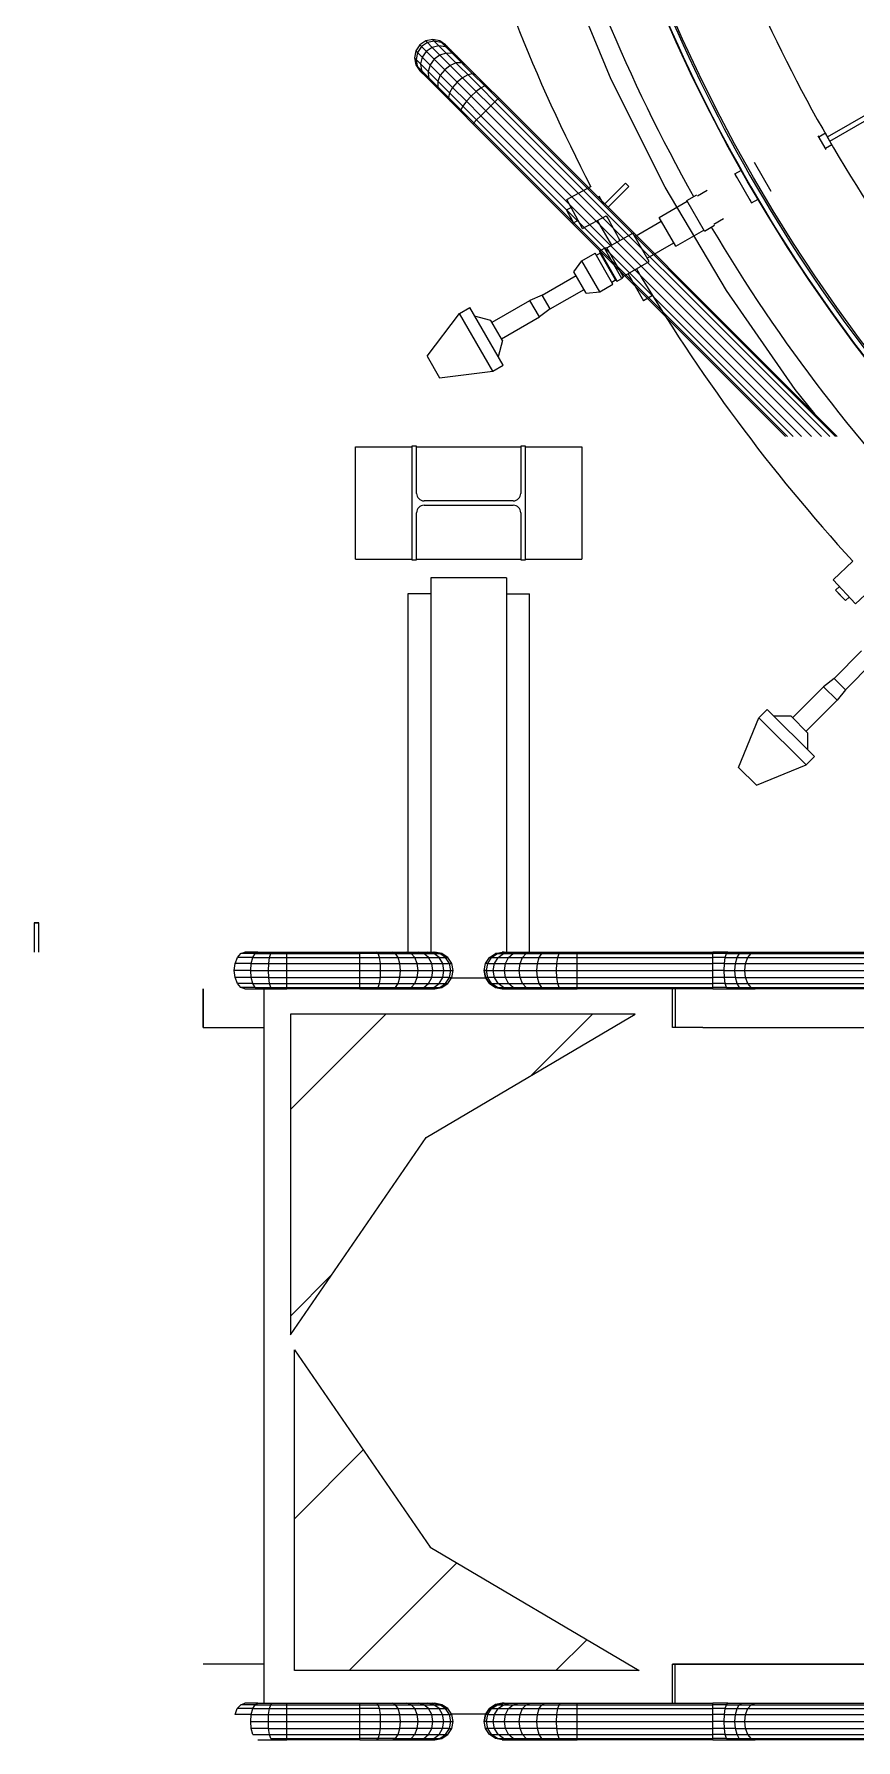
# Model space of a CAD drawing. Header units: metres. Extents: x 0 to 63075, y 0 to 44550.
# Drawn here: x 52317.3 to 52482, y 41173.9 to 41515.8 of the extents above; entities that cross this region are included whole.
import ezdxf

# ---------------------------------------------------------------- set-up
doc = ezdxf.new("R2010")
doc.units = ezdxf.units.M
doc.header["$LTSCALE"] = 75
for name, color, linetype in [('GSB', 7, 'Continuous'), ('ML6', 1, 'Continuous'), ('SL1', 8, 'Continuous')]:
    doc.layers.add(name, color=color, linetype=linetype)
pattern_1 = [(44.99813, (326091.56, -9864.04), (-137.8813, 137.89033), [])]

# ---------------------------------------------------------------- blocks, each defined once
blk = doc.blocks.new('A$C6bae614f')
at = {"layer": 'SL1'}
h = blk.add_hatch(dxfattribs=at)
h.set_pattern_fill('_USER', color=256, scale=195, angle=44.9981, style=0, pattern_type=0)
h.set_pattern_definition(pattern_1)
h.paths.add_polyline_path([(363076.8, 49806.6), (363355.7, 49971.3), (362895.8, 49971.3), (362895.8, 49543.3)])
h = blk.add_hatch(dxfattribs=at)
h.set_pattern_fill('_USER', color=256, scale=195, angle=44.9981, style=0, pattern_type=0)
h.set_pattern_definition(pattern_1)
h.paths.add_polyline_path([(363082.2, 49260), (363361.1, 49095.2), (362901.2, 49095.2), (362901.2, 49523.2)])
for p, q in [((363323.7, 51218.9), (363262.2, 51367.3)), ((363063.1, 51257.2), (363061.3, 51247.9)), ((363068.4, 51265.1), (363063.1, 51257.2)), ((363065.3, 51255), (363063.1, 51257.2)), ((363065.3, 51255), (363063.4, 51245.8)), ((363070.6, 51262.9), (363065.3, 51255)), ((363095.8, 51224.6), (363065.3, 51255)), ((363076.4, 51270.4), (363068.4, 51265.1)), ((363070.6, 51262.9), (363068.4, 51265.1)), ((363078.5, 51268.2), (363070.6, 51262.9)), ((363136.8, 51196.7), (363070.6, 51262.9)), ((363077.1, 51256.4), (363071.7, 51248.6)), ((363085.7, 51272.3), (363076.4, 51270.4)), ((363078.5, 51268.2), (363076.4, 51270.4)), ((363084.9, 51261.8), (363077.1, 51256.4)), ((363087.8, 51270.2), (363078.5, 51268.2)), ((363078.5, 51268.2), (363084.9, 51261.8)), ((363093.9, 51264), (363084.9, 51261.8)), ((363084.9, 51261.8), (363109, 51237.8)), ((363095, 51270.4), (363085.7, 51272.3)), ((363087.8, 51270.2), (363085.7, 51272.3)), ((363095.3, 51251.5), (363087.6, 51245.9)), ((363097, 51268.5), (363087.8, 51270.2)), ((363093.9, 51264), (363087.8, 51270.2)), ((363102.7, 51262.7), (363093.9, 51264)), ((363103.8, 51254.2), (363093.9, 51264)), ((363102.9, 51265.1), (363095, 51270.4)), ((363111.9, 51253.5), (363095, 51270.4)), ((363103.8, 51254.2), (363095.3, 51251.5)), ((363104.7, 51263.3), (363097, 51268.5)), ((363109.9, 51258.1), (363102.7, 51262.7)), ((363104.7, 51263.3), (363102.9, 51265.1)), ((363150.2, 51207.8), (363103.8, 51254.2)), ((363111.9, 51253.5), (363103.8, 51254.2)), ((363109.9, 51258.1), (363104.7, 51263.3)), ((363118.4, 51249.7), (363109.9, 51258.1)), ((363138.8, 51226.6), (363111.9, 51253.5)), ((363118.4, 51249.7), (363111.9, 51253.5)), ((363061.3, 51247.9), (363063.1, 51238.5)), ((363063.4, 51245.8), (363061.3, 51247.9)), ((363063.1, 51238.5), (363068.4, 51230.6)), ((363065.1, 51236.6), (363063.1, 51238.5)), ((363063.4, 51245.8), (363065.1, 51236.6)), ((363069.5, 51239.6), (363063.4, 51245.8)), ((363065.1, 51236.6), (363070.2, 51228.8)), ((363080, 51221.6), (363065.1, 51236.6)), ((363070.2, 51228.8), (363068.4, 51230.6)), ((363071.7, 51248.6), (363069.5, 51239.6)), ((363069.5, 51239.6), (363070.8, 51230.9)), ((363079.4, 51229.8), (363069.5, 51239.6)), ((363075.4, 51223.6), (363070.2, 51228.8)), ((363070.8, 51230.9), (363075.4, 51223.6)), ((363082.1, 51238.3), (363079.4, 51229.8)), ((363125.8, 51183.4), (363079.4, 51229.8)), ((363079.4, 51229.8), (363080, 51221.6)), ((363087.6, 51245.9), (363082.1, 51238.3)), ((363101.6, 51232), (363095.8, 51224.6)), ((363109, 51237.8), (363101.6, 51232)), ((363116.9, 51241), (363109, 51237.8)), ((363109, 51237.8), (363125.4, 51221.3)), ((363124.1, 51241.3), (363116.9, 51241)), ((363129.6, 51238.5), (363118.4, 51249.7)), ((363129.6, 51238.5), (363124.1, 51241.3)), ((363157.9, 51210.1), (363129.6, 51238.5)), ((363762.3, 51228.8), (363612, 51142.1)), ((363095.1, 51204), (363075.4, 51223.6)), ((363106.9, 51194.7), (363080, 51221.6)), ((363080, 51221.6), (363083.9, 51215.2)), ((363092.5, 51216.6), (363092.3, 51209.4)), ((363092.3, 51209.4), (363095.1, 51204)), ((363095.8, 51224.6), (363092.5, 51216.6)), ((363112.2, 51208.1), (363095.8, 51224.6)), ((363112.2, 51208.1), (363108.2, 51200.9)), ((363118.2, 51215.3), (363112.2, 51208.1)), ((363130.5, 51189.8), (363112.2, 51208.1)), ((363125.4, 51221.3), (363118.2, 51215.3)), ((363132.6, 51225.3), (363125.4, 51221.3)), ((363125.4, 51221.3), (363143.7, 51203)), ((363138.8, 51226.6), (363132.6, 51225.3)), ((363143, 51225.1), (363138.8, 51226.6)), ((363155.1, 51210.3), (363138.8, 51226.6)), ((363150.2, 51207.8), (363143.7, 51203)), ((363155.1, 51210.3), (363150.2, 51207.8)), ((363150.2, 51207.8), (363168.6, 51189.3)), ((363157.9, 51210.1), (363155.1, 51210.3)), ((363155.1, 51210.3), (363172.3, 51193.1)), ((363173.7, 51194.4), (363157.9, 51210.1)), ((363395.6, 51075.3), (363323.7, 51218.9)), ((363615.2, 51136.6), (363765.4, 51223.3)), ((363123.4, 51175.6), (363095.1, 51204)), ((363108.2, 51200.9), (363106.9, 51194.7)), ((363106.9, 51194.7), (363108.5, 51190.6)), ((363123.3, 51178.4), (363106.9, 51194.7)), ((363125.8, 51183.4), (363123.3, 51178.4)), ((363130.5, 51189.8), (363125.8, 51183.4)), ((363125.8, 51183.4), (363144.2, 51164.9)), ((363136.8, 51196.7), (363130.5, 51189.8)), ((363130.5, 51189.8), (363149.8, 51170.5)), ((363143.7, 51203), (363136.8, 51196.7)), ((363136.8, 51196.7), (363156.4, 51177.1)), ((363143.7, 51203), (363163, 51183.7)), ((363168.6, 51189.3), (363149.8, 51170.5)), ((363604.1, 50742.6), (363163, 51183.7)), ((363172.3, 51193.1), (363168.6, 51189.3)), ((363615.3, 50742.6), (363168.6, 51189.3)), ((363173.7, 51194.4), (363172.3, 51193.1)), ((363622.8, 50742.6), (363172.3, 51193.1)), ((363173.7, 51194.4), (363625.4, 50742.6)), ((363123.3, 51178.4), (363123.4, 51175.6)), ((363123.3, 51178.4), (363140.5, 51161.2)), ((363123.4, 51175.6), (363139.1, 51159.9)), ((363140.5, 51161.2), (363139.1, 51159.9)), ((363556.4, 50742.6), (363139.1, 51159.9)), ((363144.2, 51164.9), (363140.5, 51161.2)), ((363559, 50742.6), (363140.5, 51161.2)), ((363149.8, 51170.5), (363144.2, 51164.9)), ((363566.5, 50742.6), (363144.2, 51164.9)), ((363577.7, 50742.6), (363149.8, 51170.5)), ((363590.9, 50742.6), (363156.4, 51177.1)), ((363610.5, 51125.3), (363599.9, 51143.7)), ((363609.5, 51147.1), (363600.9, 51142.1)), ((363618.2, 51131.9), (363609.5, 51147.1)), ((363618.2, 51131.9), (363609.6, 51126.9)), ((363488.6, 51092.9), (363497.4, 51097.9)), ((363488.6, 51092.9), (363497.4, 51097.9)), ((363488.6, 51092.9), (363510.8, 51054.3)), ((363491.4, 51088), (363488.6, 51092.9)), ((363537.3, 51069.6), (363515, 51108.1)), ((363537.3, 51069.6), (363515, 51108.1)), ((363264.7, 51058.9), (363296.5, 51075.9)), ((363342.7, 51080.6), (363315.1, 51053)), ((363319.6, 51048.5), (363347.2, 51076.1)), ((363347.2, 51076.1), (363342.7, 51080.6)), ((363477.5, 50937.2), (363395.6, 51075.3)), ((363438.7, 51063.8), (363451.7, 51071.3)), ((363264.3, 51044.8), (363270.5, 51048)), ((363285.3, 51020.1), (363264.7, 51058.9)), ((363307.4, 51063.8), (363313.3, 51052.7)), ((363387.9, 51034.5), (363425.1, 51056.3)), ((363424.5, 51057.3), (363437.9, 51065.1)), ((363448, 51016.6), (363424.5, 51057.3)), ((363508.1, 51059.1), (363510.8, 51054.3)), ((363510.8, 51054.3), (363519.6, 51059.4)), ((363510.8, 51054.3), (363519.6, 51059.4)), ((363273.4, 51027.7), (363264.3, 51044.8)), ((363268.8, 51036.2), (363264.3, 51044.8)), ((363268.8, 51036.2), (363273.4, 51027.7)), ((363273.4, 51027.7), (363279.5, 51031)), ((363285.3, 51020.1), (363317.2, 51037)), ((363305.1, 51030.6), (363324.2, 50997.7)), ((363355.1, 51009.4), (363390.6, 51029.9)), ((363409.9, 50996.4), (363387.9, 51034.5)), ((363448, 51016.6), (363461.4, 51024.4)), ((363460.7, 51025.7), (363473.7, 51033.2)), ((363317.8, 50994), (363352.4, 51014)), ((363374.4, 50975.9), (363352.4, 51014)), ((363371.8, 50980.5), (363407.3, 51001)), ((363409.9, 50996.4), (363447.4, 51017.6)), ((363274, 50962.1), (363284.6, 50977)), ((363284.6, 50977), (363302.2, 50987.1)), ((363308.5, 50935.6), (363284.6, 50977)), ((363326.1, 50945.8), (363302.2, 50987.1)), ((363303.8, 50984.3), (363309, 50987.3)), ((363308.4, 50990.2), (363314.6, 50993.8)), ((363331.8, 50949.6), (363308.4, 50990.2)), ((363309, 50987.3), (363308.4, 50990.2)), ((363329.7, 50951.6), (363309, 50987.3)), ((363317.8, 50994), (363314.6, 50993.8)), ((363338.1, 50953.2), (363314.6, 50993.8)), ((363339.8, 50955.9), (363317.8, 50994)), ((363231.8, 50931.2), (363276.8, 50957.2)), ((363290.3, 50933.9), (363274, 50962.1)), ((363339.8, 50955.9), (363338.1, 50953.2)), ((363339.8, 50955.9), (363374.4, 50975.9)), ((363346.2, 50959.5), (363366.9, 50923.6)), ((363231.8, 50931.2), (363215.4, 50924.1)), ((363242.5, 50912.8), (363231.8, 50931.2)), ((363242.5, 50912.8), (363287.5, 50938.8)), ((363290.3, 50933.9), (363308.5, 50935.6)), ((363308.5, 50935.6), (363326.1, 50945.8)), ((363324.5, 50948.6), (363329.7, 50951.6)), ((363329.7, 50951.6), (363331.8, 50949.6)), ((363331.8, 50949.6), (363338.1, 50953.2)), ((363569.1, 50805.2), (363477.5, 50937.2)), ((363121.4, 50906.5), (363135.1, 50914.4)), ((363179.6, 50837.4), (363135.1, 50914.4)), ((363164.8, 50894.9), (363215.4, 50924.1)), ((363228.1, 50902.1), (363215.4, 50924.1)), ((363242.5, 50912.8), (363228.1, 50902.1)), ((363378.8, 50930.5), (363366.9, 50923.6)), ((363078.1, 50849.6), (363121.4, 50906.5)), ((363165.9, 50829.5), (363121.4, 50906.5)), ((363163.4, 50897.4), (363141.6, 50903.2)), ((363178.9, 50870.5), (363163.4, 50897.4)), ((363177.5, 50872.9), (363228.1, 50902.1)), ((363178.9, 50870.5), (363173.1, 50848.7)), ((363078.1, 50849.6), (363094.9, 50820.5)), ((363094.9, 50820.5), (363165.9, 50829.5)), ((363165.9, 50829.5), (363179.6, 50837.4)), ((363595.3, 50772.8), (363569.1, 50805.2)), ((362982.6, 50728.6), (363057.6, 50728.6)), ((362982.6, 50578.6), (362982.6, 50728.6)), ((363057.6, 50729.6), (363057.6, 50577.6)), ((363064.2, 50729.6), (363057.6, 50729.6)), ((363064.2, 50666.5), (363064.2, 50729.6)), ((363064.2, 50728.6), (363203, 50728.6)), ((363203, 50729.6), (363203, 50666.5)), ((363209.6, 50729.6), (363203, 50729.6)), ((363209.6, 50577.6), (363209.6, 50729.6)), ((363209.6, 50728.6), (363284.6, 50728.6)), ((363284.6, 50728.6), (363284.6, 50578.6)), ((363064.2, 50577.6), (363064.2, 50640.7)), ((363193, 50656.5), (363074.2, 50656.5)), ((363074.2, 50650.7), (363193, 50650.7)), ((363203, 50640.7), (363203, 50577.6)), ((362982.6, 50578.6), (363057.6, 50578.6)), ((363057.6, 50577.6), (363064.2, 50577.6)), ((363064.2, 50578.6), (363203, 50578.6)), ((363203, 50577.6), (363209.6, 50577.6)), ((363209.6, 50578.6), (363284.6, 50578.6)), ((363619.7, 50551.2), (363646.1, 50575.8)), ((363083.1, 50553.6), (363083, 50054)), ((363184.1, 50553.6), (363083.1, 50553.6)), ((363184.1, 50553.6), (363184, 50054)), ((363649.7, 50519), (363619.7, 50551.2)), ((363052.4, 50532.4), (363052.3, 50054)), ((363083.1, 50532.4), (363052.4, 50532.4)), ((363184.1, 50532.4), (363214.8, 50532.4)), ((363214.7, 50054), (363214.8, 50532.4)), ((363623, 50537.4), (363628.1, 50542.2)), ((363636.2, 50523.3), (363623, 50537.4)), ((363629.6, 50530.3), (363623, 50537.4)), ((363629.6, 50530.3), (363636.2, 50523.3)), ((363636.2, 50523.3), (363641.3, 50528.1)), ((363649.7, 50519), (363676.1, 50543.6)), ((363621.1, 50419.4), (363657.8, 50456.1)), ((363636.1, 50404.3), (363672.8, 50441.1)), ((363565.7, 50367), (363607, 50408.3)), ((363621.1, 50419.4), (363607, 50408.3)), ((363625, 50390.3), (363607, 50408.3)), ((363636.1, 50404.3), (363621.1, 50419.4)), ((363583.7, 50349), (363625, 50390.3)), ((363636.1, 50404.3), (363625, 50390.3)), ((363493.7, 50300.8), (363520.8, 50366.9)), ((363520.8, 50366.9), (363532, 50378.1)), ((363583.7, 50304.1), (363520.8, 50366.9)), ((363594.9, 50315.3), (363532, 50378.1)), ((363563.7, 50369), (363541.2, 50369)), ((363585.7, 50347), (363563.7, 50369)), ((363585.7, 50347), (363585.7, 50324.4)), ((363493.7, 50300.8), (363517.5, 50277)), ((363517.5, 50277), (363583.7, 50304.1)), ((363583.7, 50304.1), (363594.9, 50315.3)), ((362553.9, 50093.2), (362553.9, 50054.1)), ((362560.3, 50093.2), (362553.9, 50093.2)), ((362553.9, 50093.2), (362560.3, 50093.2)), ((362560.3, 50054.1), (362560.3, 50093.2)), ((362822.1, 50039), (362825.1, 50046.9)), ((362825.1, 50046.9), (362829.5, 50052.2)), ((362845.6, 50046.9), (362825.1, 50046.9)), ((362829.5, 50052.2), (362834.8, 50054)), ((362848.7, 50052.2), (362829.5, 50052.2)), ((362852.3, 50054), (362834.8, 50054)), ((362843.5, 50039), (362845.6, 50046.9)), ((362845.6, 50046.9), (362848.7, 50052.2)), ((362845.6, 50046.9), (362867.9, 50046.9)), ((362848.7, 50052.2), (362852.3, 50054)), ((362848.7, 50052.2), (362869.5, 50052.2)), ((362852.3, 50054), (362871.3, 50054)), ((362866.9, 50039), (362867.9, 50046.9)), ((362867.9, 50046.9), (362869.5, 50052.2)), ((362867.9, 50046.9), (362891.2, 50046.9)), ((362869.5, 50052.2), (362871.3, 50054)), ((362869.5, 50052.2), (362891.2, 50052.2)), ((362871.3, 50054), (362891.2, 50054)), ((362891.2, 50054), (363031.9, 50054)), ((362891.2, 50052.2), (362891.2, 50054)), ((362891.2, 50046.9), (362891.2, 50052.2)), ((362891.2, 50052.2), (362988.6, 50052.2)), ((362891.2, 50039), (362891.2, 50046.9)), ((362891.2, 50046.9), (363061.7, 50046.9)), ((362988.6, 50052.2), (362988.6, 50054)), ((362988.6, 50046.9), (362988.6, 50052.2)), ((363012.9, 50052.2), (362988.6, 50052.2)), ((362988.6, 50039), (362988.6, 50046.9)), ((363012.9, 50052.2), (363010.8, 50054)), ((363012.9, 50052.2), (363056.7, 50052.2)), ((363014.6, 50046.9), (363012.9, 50052.2)), ((363015.8, 50039), (363014.6, 50046.9)), ((363036, 50052.2), (363031.9, 50054)), ((363031.9, 50054), (363086.1, 50054)), ((363039.4, 50046.9), (363036, 50052.2)), ((363041.7, 50039), (363039.4, 50046.9)), ((363056.7, 50052.2), (363050.9, 50054)), ((363061.7, 50046.9), (363056.7, 50052.2)), ((363056.7, 50052.2), (363087.1, 50052.2)), ((363061.7, 50046.9), (363094.2, 50046.9)), ((363065, 50039), (363061.7, 50046.9)), ((363074, 50052.2), (363066.7, 50054)), ((363080.2, 50046.9), (363074, 50052.2)), ((363087.1, 50052.2), (363078.7, 50054)), ((363084.4, 50039), (363080.2, 50046.9)), ((363095.2, 50052.2), (363086.1, 50054)), ((363086.1, 50054), (363088.6, 50054)), ((363094.2, 50046.9), (363087.1, 50052.2)), ((363087.1, 50052.2), (363095.2, 50052.2)), ((363097.9, 50052.2), (363088.6, 50054)), ((363094.2, 50046.9), (363102.9, 50046.9)), ((363099, 50039), (363094.2, 50046.9)), ((363102.9, 50046.9), (363095.2, 50052.2)), ((363095.2, 50052.2), (363097.9, 50052.2)), ((363105.8, 50046.9), (363097.9, 50052.2)), ((363108, 50039), (363102.9, 50046.9)), ((363102.9, 50046.9), (363105.8, 50046.9)), ((363111.1, 50039), (363105.8, 50046.9)), ((363156, 50039), (363161.3, 50046.9)), ((363159.1, 50039), (363164.2, 50046.9)), ((363161.3, 50046.9), (363169.2, 50052.2)), ((363164.2, 50046.9), (363161.3, 50046.9)), ((363164.2, 50046.9), (363171.9, 50052.2)), ((363164.2, 50046.9), (363172.9, 50046.9)), ((363168.1, 50039), (363172.9, 50046.9)), ((363169.2, 50052.2), (363178.5, 50054)), ((363171.9, 50052.2), (363169.2, 50052.2)), ((363171.9, 50052.2), (363181.1, 50054)), ((363171.9, 50052.2), (363180, 50052.2)), ((363172.9, 50046.9), (363180, 50052.2)), ((363172.9, 50046.9), (363186.9, 50046.9)), ((363181.1, 50054), (363178.5, 50054)), ((363180, 50052.2), (363188.4, 50054)), ((363180, 50052.2), (363193.1, 50052.2)), ((363181.1, 50054), (363188.4, 50054)), ((363182.7, 50039), (363186.9, 50046.9)), ((363186.9, 50046.9), (363193.1, 50052.2)), ((363186.9, 50046.9), (363205.4, 50046.9)), ((363188.4, 50054), (363200.4, 50054)), ((363193.1, 50052.2), (363200.4, 50054)), ((363193.1, 50052.2), (363210.4, 50052.2)), ((363200.4, 50054), (363216.2, 50054)), ((363202.1, 50039), (363205.4, 50046.9)), ((363205.4, 50046.9), (363210.4, 50052.2)), ((363205.4, 50046.9), (363227.7, 50046.9)), ((363210.4, 50052.2), (363216.2, 50054)), ((363210.4, 50052.2), (363231.1, 50052.2)), ((363216.2, 50054), (363235.2, 50054)), ((363225.4, 50039), (363227.7, 50046.9)), ((363227.7, 50046.9), (363231.1, 50052.2)), ((363227.7, 50046.9), (363252.5, 50046.9)), ((363231.1, 50052.2), (363235.2, 50054)), ((363231.1, 50052.2), (363254.2, 50052.2)), ((363235.2, 50054), (363256.3, 50054)), ((363251.3, 50039), (363252.5, 50046.9)), ((363252.5, 50046.9), (363254.2, 50052.2)), ((363252.5, 50046.9), (363278.5, 50046.9)), ((363254.2, 50052.2), (363256.3, 50054)), ((363254.2, 50052.2), (363278.5, 50052.2)), ((363256.3, 50054), (363278.5, 50054)), ((363278.5, 50054), (363459.4, 50054)), ((363278.5, 50052.2), (363278.5, 50054)), ((363278.5, 50046.9), (363278.5, 50052.2)), ((363278.5, 50052.2), (363459.4, 50052.2)), ((363278.5, 50039), (363278.5, 50046.9)), ((363278.5, 50046.9), (363459.4, 50046.9)), ((363479.3, 50054), (363459.4, 50054)), ((363459.4, 50052.2), (363459.4, 50054)), ((363459.4, 50046.9), (363459.4, 50052.2)), ((363477.4, 50052.2), (363459.4, 50052.2)), ((363459.4, 50039), (363459.4, 50046.9)), ((363475.8, 50046.9), (363459.4, 50046.9)), ((363474.8, 50039), (363475.8, 50046.9)), ((363475.8, 50046.9), (363477.4, 50052.2)), ((363475.8, 50046.9), (363491.6, 50046.9)), ((363477.4, 50052.2), (363479.3, 50054)), ((363477.4, 50052.2), (363494.7, 50052.2)), ((363479.3, 50054), (363498.3, 50054)), ((363489.5, 50039), (363491.6, 50046.9)), ((363491.6, 50046.9), (363494.7, 50052.2)), ((363491.6, 50046.9), (363506.1, 50046.9)), ((363494.7, 50052.2), (363498.3, 50054)), ((363494.7, 50052.2), (363510.5, 50052.2)), ((363498.3, 50054), (363515.8, 50054)), ((363503.1, 50039), (363506.1, 50046.9)), ((363506.1, 50046.9), (363510.5, 50052.2)), ((363506.1, 50046.9), (366397.8, 50046.8)), ((363510.5, 50052.2), (363515.8, 50054)), ((363510.5, 50052.2), (366402.3, 50052.1)), ((363515.8, 50054), (366407.5, 50053.9)), ((362821, 50029.6), (362822.1, 50039)), ((362842.8, 50029.6), (362821, 50029.6)), ((362822.1, 50020.3), (362821, 50029.6)), ((362843.5, 50039), (362822.1, 50039)), ((362842.8, 50029.6), (362843.5, 50039)), ((362842.8, 50029.6), (362866.5, 50029.6)), ((362843.5, 50020.3), (362842.8, 50029.6)), ((362843.5, 50039), (362866.9, 50039)), ((362866.5, 50029.6), (362866.9, 50039)), ((362866.9, 50020.3), (362866.5, 50029.6)), ((362866.5, 50029.6), (362891.2, 50029.6)), ((362866.9, 50039), (362891.2, 50039)), ((362891.2, 50039), (363015.8, 50039)), ((362891.2, 50029.6), (362891.2, 50039)), ((362891.2, 50020.3), (362891.2, 50029.6)), ((362891.2, 50029.6), (363042.5, 50029.6)), ((362988.6, 50029.6), (362988.6, 50039)), ((362988.6, 50020.3), (362988.6, 50029.6)), ((363015.8, 50039), (363041.7, 50039)), ((363016.2, 50029.6), (363015.8, 50039)), ((363015.8, 50020.3), (363016.2, 50029.6)), ((363041.7, 50039), (363065, 50039)), ((363042.5, 50029.6), (363041.7, 50039)), ((363041.7, 50020.3), (363042.5, 50029.6)), ((363042.5, 50029.6), (363109.8, 50029.6)), ((363066.1, 50029.6), (363065, 50039)), ((363065, 50039), (363099, 50039)), ((363065, 50020.3), (363066.1, 50029.6)), ((363085.8, 50029.6), (363084.4, 50039)), ((363084.4, 50020.3), (363085.8, 50029.6)), ((363099, 50039), (363108, 50039)), ((363100.6, 50029.6), (363099, 50039)), ((363099, 50020.3), (363100.6, 50029.6)), ((363109.8, 50029.6), (363108, 50039)), ((363108, 50039), (363111.1, 50039)), ((363108, 50020.3), (363109.8, 50029.6)), ((363109.8, 50029.6), (363113, 50029.6)), ((363113, 50029.6), (363111.1, 50039)), ((363111.1, 50020.3), (363113, 50029.6)), ((363154.1, 50029.6), (363156, 50039)), ((363156, 50020.3), (363154.1, 50029.6)), ((363154.1, 50029.5), (363154.1, 50029.6)), ((363157.3, 50029.6), (363154.1, 50029.6)), ((363154.1, 50029.5), (363156, 50020.2)), ((363159.1, 50039), (363156, 50039)), ((363157.3, 50029.6), (363159.1, 50039)), ((363159.1, 50020.3), (363157.3, 50029.6)), ((363157.3, 50029.6), (363166.5, 50029.6)), ((363159.1, 50039), (363168.1, 50039)), ((363166.5, 50029.6), (363168.1, 50039)), ((363166.5, 50029.6), (363181.3, 50029.6)), ((363168.1, 50020.3), (363166.5, 50029.6)), ((363168.1, 50039), (363182.7, 50039)), ((363181.3, 50029.6), (363182.7, 50039)), ((363181.3, 50029.6), (363201, 50029.6)), ((363182.7, 50020.3), (363181.3, 50029.6)), ((363182.7, 50039), (363202.1, 50039)), ((363201, 50029.6), (363202.1, 50039)), ((363202.1, 50020.3), (363201, 50029.6)), ((363201, 50029.6), (363224.6, 50029.6)), ((363202.1, 50039), (363225.4, 50039)), ((363224.6, 50029.6), (363225.4, 50039)), ((363225.4, 50020.3), (363224.6, 50029.6)), ((363224.6, 50029.6), (363250.9, 50029.6)), ((363225.4, 50039), (363251.3, 50039)), ((363250.9, 50029.6), (363251.3, 50039)), ((363251.3, 50020.3), (363250.9, 50029.6)), ((363250.9, 50029.6), (363278.5, 50029.6)), ((363251.3, 50039), (363278.5, 50039)), ((363278.5, 50039), (363459.4, 50039)), ((363278.5, 50029.6), (363278.5, 50039)), ((363278.5, 50020.3), (363278.5, 50029.6)), ((363278.5, 50029.6), (363459.4, 50029.6)), ((363474.8, 50039), (363459.4, 50039)), ((363459.4, 50029.6), (363459.4, 50039)), ((363459.4, 50020.3), (363459.4, 50029.6)), ((363474.4, 50029.6), (363459.4, 50029.6)), ((363474.4, 50029.6), (363474.8, 50039)), ((363474.8, 50020.3), (363474.4, 50029.6)), ((363474.4, 50029.6), (363488.8, 50029.6)), ((363474.8, 50039), (363489.5, 50039)), ((363488.8, 50029.6), (363489.5, 50039)), ((363489.5, 50020.3), (363488.8, 50029.6)), ((363488.8, 50029.6), (363502, 50029.6)), ((363489.5, 50039), (363503.1, 50039)), ((363502, 50029.6), (363503.1, 50039)), ((363503.1, 50020.3), (363502, 50029.6)), ((363502, 50029.6), (366393.8, 50029.5)), ((363503.1, 50039), (366394.8, 50038.9)), ((362779.3, 50005.3), (362779.3, 49953.6)), ((362779.3, 49953.6), (362779.3, 50005.3)), ((362843.5, 50020.3), (362822.1, 50020.3)), ((362825.1, 50012.4), (362822.1, 50020.3)), ((362845.6, 50012.4), (362825.1, 50012.4)), ((362829.5, 50007.1), (362825.1, 50012.4)), ((362848.7, 50007.1), (362829.5, 50007.1)), ((362834.8, 50005.2), (362829.5, 50007.1)), ((362834.8, 50005.2), (362852.3, 50005.2)), ((362866.9, 50020.3), (362843.5, 50020.3)), ((362845.6, 50012.4), (362843.5, 50020.3)), ((362848.7, 50007.1), (362845.6, 50012.4)), ((362845.6, 50012.4), (362867.9, 50012.4)), ((362848.7, 50007.1), (362869.5, 50007.1)), ((362852.3, 50005.2), (362848.7, 50007.1)), ((362852.3, 50005.2), (362871.3, 50005.2)), ((362860.3, 50005.2), (362860.3, 49051.6)), ((362867.9, 50012.4), (362866.9, 50020.3)), ((362866.9, 50020.3), (362891.2, 50020.3)), ((362869.5, 50007.1), (362867.9, 50012.4)), ((362867.9, 50012.4), (362891.2, 50012.4)), ((362869.5, 50007.1), (362891.2, 50007.1)), ((362871.3, 50005.2), (362869.5, 50007.1)), ((362871.3, 50005.2), (362891.2, 50005.2)), ((362891.2, 50020.3), (363015.8, 50020.3)), ((362891.2, 50012.4), (362891.2, 50020.3)), ((362891.2, 50007.1), (362891.2, 50012.4)), ((362891.2, 50012.4), (363061.7, 50012.4)), ((362891.2, 50005.2), (362891.2, 50007.1)), ((362891.2, 50007.1), (363012.9, 50007.1)), ((362988.6, 50005.2), (362891.2, 50005.2)), ((362988.6, 50012.4), (362988.6, 50020.3)), ((362988.6, 50007.1), (362988.6, 50012.4)), ((362988.6, 50005.2), (362988.6, 50007.1)), ((362988.6, 50005.2), (363010.8, 50005.2)), ((363010.8, 50005.2), (363012.9, 50007.1)), ((363010.8, 50005.2), (363050.9, 50005.2)), ((363012.9, 50007.1), (363014.6, 50012.4)), ((363012.9, 50007.1), (363036, 50007.1)), ((363014.6, 50012.4), (363015.8, 50020.3)), ((363108, 50020.3), (363015.8, 50020.3)), ((363031.9, 50005.2), (363036, 50007.1)), ((363036, 50007.1), (363039.4, 50012.4)), ((363036, 50007.1), (363056.7, 50007.1)), ((363039.4, 50012.4), (363041.7, 50020.3)), ((363050.9, 50005.2), (363056.7, 50007.1)), ((363050.9, 50005.2), (363078.7, 50005.2)), ((363056.7, 50007.1), (363061.7, 50012.4)), ((363056.7, 50007.1), (363095.2, 50007.1)), ((363061.7, 50012.4), (363065, 50020.3)), ((363061.7, 50012.4), (363094.2, 50012.4)), ((363066.7, 50005.2), (363074, 50007.1)), ((363074, 50007.1), (363080.2, 50012.4)), ((363078.7, 50005.2), (363087.1, 50007.1)), ((363078.7, 50005.2), (363086.1, 50005.2)), ((363080.2, 50012.4), (363084.4, 50020.3)), ((363086.1, 50005.2), (363095.2, 50007.1)), ((363086.1, 50005.2), (363088.6, 50005.2)), ((363087.1, 50007.1), (363094.2, 50012.4)), ((363088.6, 50005.2), (363097.9, 50007.1)), ((363094.2, 50012.4), (363099, 50020.3)), ((363094.2, 50012.4), (363102.9, 50012.4)), ((363095.2, 50007.1), (363102.9, 50012.4)), ((363095.2, 50007.1), (363097.9, 50007.1)), ((363097.9, 50007.1), (363105.8, 50012.4)), ((363102.9, 50012.4), (363108, 50020.3)), ((363102.9, 50012.4), (363105.8, 50012.4)), ((363105.8, 50012.4), (363111.1, 50020.3)), ((363108, 50020.3), (363111.1, 50020.3)), ((363156.4, 50019.6), (363110.7, 50019.6)), ((363161.3, 50012.4), (363156, 50020.3)), ((363159.1, 50020.3), (363156, 50020.3)), ((363156, 50020.2), (363156, 50020.3)), ((363156, 50020.2), (363161.3, 50012.3)), ((363164.2, 50012.4), (363159.1, 50020.3)), ((363168.1, 50020.3), (363159.1, 50020.3)), ((363169.2, 50007.1), (363161.3, 50012.4)), ((363161.3, 50012.3), (363161.3, 50012.4)), ((363164.2, 50012.4), (363161.3, 50012.4)), ((363161.3, 50012.3), (363169.2, 50007)), ((363171.9, 50007.1), (363164.2, 50012.4)), ((363164.2, 50012.4), (363172.9, 50012.4)), ((363172.9, 50012.4), (363168.1, 50020.3)), ((363182.7, 50020.3), (363168.1, 50020.3)), ((363178.5, 50005.2), (363169.2, 50007.1)), ((363171.9, 50007.1), (363169.2, 50007.1)), ((363169.2, 50007), (363169.2, 50007.1)), ((363169.2, 50007), (363178.5, 50005.1)), ((363181, 50005.2), (363171.9, 50007.1)), ((363171.9, 50007.1), (363180, 50007.1)), ((363180, 50007.1), (363172.9, 50012.4)), ((363172.9, 50012.4), (363186.9, 50012.4)), ((363178.5, 50005.1), (363179, 50005.2)), ((363178.5, 50005.2), (363178.5, 50005.1)), ((363178.5, 50005.2), (363181, 50005.2)), ((363188.4, 50005.2), (363180, 50007.1)), ((363180, 50007.1), (363193.1, 50007.1)), ((363181, 50005.2), (363188.4, 50005.2)), ((363186.9, 50012.4), (363182.7, 50020.3)), ((363202.1, 50020.3), (363182.7, 50020.3)), ((363186.9, 50012.4), (363205.4, 50012.4)), ((363193.1, 50007.1), (363186.9, 50012.4)), ((363188.4, 50005.2), (363200.4, 50005.2)), ((363193.1, 50007.1), (363210.4, 50007.1)), ((363200.4, 50005.2), (363193.1, 50007.1)), ((363200.4, 50005.2), (363216.2, 50005.2)), ((363205.4, 50012.4), (363202.1, 50020.3)), ((363225.4, 50020.3), (363202.1, 50020.3)), ((363210.4, 50007.1), (363205.4, 50012.4)), ((363205.4, 50012.4), (363227.7, 50012.4)), ((363210.4, 50007.1), (363231.1, 50007.1)), ((363216.2, 50005.2), (363210.4, 50007.1)), ((363216.2, 50005.2), (363235.2, 50005.2)), ((363251.3, 50020.3), (363225.4, 50020.3)), ((363227.7, 50012.4), (363225.4, 50020.3)), ((363231.1, 50007.1), (363227.7, 50012.4)), ((363227.7, 50012.4), (363252.5, 50012.4)), ((363235.2, 50005.2), (363231.1, 50007.1)), ((363231.1, 50007.1), (363254.2, 50007.1)), ((363235.2, 50005.2), (363256.3, 50005.2)), ((363251.3, 50020.3), (363278.5, 50020.3)), ((363252.5, 50012.4), (363251.3, 50020.3)), ((363252.5, 50012.4), (363278.5, 50012.4)), ((363254.2, 50007.1), (363252.5, 50012.4)), ((363256.3, 50005.2), (363254.2, 50007.1)), ((363254.2, 50007.1), (363278.5, 50007.1)), ((363256.3, 50005.2), (363278.5, 50005.2)), ((363278.5, 50020.3), (363459.4, 50020.3)), ((363278.5, 50012.4), (363278.5, 50020.3)), ((363278.5, 50007.1), (363278.5, 50012.4)), ((363278.5, 50012.4), (363459.4, 50012.4)), ((363278.5, 50005.2), (363278.5, 50007.1)), ((363278.5, 50007.1), (363459.4, 50007.1)), ((363459.4, 50005.2), (363278.5, 50005.2)), ((363405.7, 49953.6), (363405.7, 50005.2)), ((363409.3, 50005.2), (363409.3, 49953.6)), ((363409.3, 50005.2), (363409.3, 49953.6)), ((363474.8, 50020.3), (363459.4, 50020.3)), ((363459.4, 50012.4), (363459.4, 50020.3)), ((363459.4, 50007.1), (363459.4, 50012.4)), ((363475.8, 50012.4), (363459.4, 50012.4)), ((363477.4, 50007.1), (363459.4, 50007.1)), ((363459.4, 50005.2), (363459.4, 50007.1)), ((363459.4, 50005.2), (363479.3, 50005.2)), ((363489.5, 50020.3), (363474.8, 50020.3)), ((363475.8, 50012.4), (363474.8, 50020.3)), ((363477.4, 50007.1), (363475.8, 50012.4)), ((363475.8, 50012.4), (363491.6, 50012.4)), ((363477.4, 50007.1), (363494.7, 50007.1)), ((363479.3, 50005.2), (363477.4, 50007.1)), ((363479.3, 50005.2), (363498.3, 50005.2)), ((363489.5, 50020.3), (363503.1, 50020.3)), ((363491.6, 50012.4), (363489.5, 50020.3)), ((363491.6, 50012.4), (363506.1, 50012.4)), ((363494.7, 50007.1), (363491.6, 50012.4)), ((363498.3, 50005.2), (363494.7, 50007.1)), ((363494.7, 50007.1), (363510.5, 50007.1)), ((363498.3, 50005.2), (363515.8, 50005.2)), ((363506.1, 50012.4), (363503.1, 50020.3)), ((363503.1, 50020.3), (366394.8, 50020.2)), ((363506.1, 50012.4), (366397.8, 50012.3)), ((363510.5, 50007.1), (363506.1, 50012.4)), ((363510.5, 50007.1), (366402.3, 50007)), ((363515.8, 50005.2), (363510.5, 50007.1)), ((366407.5, 50005.1), (363515.8, 50005.2)), ((362779.3, 49953.6), (362860.3, 49953.6)), ((363445.9, 49953.6), (363405.7, 49953.6)), ((363445.9, 49953.6), (366339.3, 49953.5)), ((362860.3, 49103.6), (362779.3, 49103.6)), ((363405.6, 49103.6), (363756.6, 49103.6)), ((363405.6, 49051.6), (363405.6, 49103.6)), ((363409.3, 49103.6), (363405.6, 49103.6)), ((363409.3, 49051.6), (363409.3, 49103.6)), ((363409.3, 49051.6), (363409.3, 49103.6)), ((366339.3, 49103.5), (363409.3, 49103.6)), ((362822.1, 49036.5), (362825, 49044.4)), ((362825, 49044.4), (362829.5, 49049.7)), ((362845.6, 49044.4), (362825, 49044.4)), ((362829.5, 49049.7), (362834.8, 49051.6)), ((362848.6, 49049.7), (362829.5, 49049.7)), ((362852.3, 49051.6), (362834.8, 49051.6)), ((362843.5, 49036.5), (362845.6, 49044.4)), ((362845.6, 49044.4), (362848.6, 49049.7)), ((362845.6, 49044.4), (362867.9, 49044.4)), ((362848.6, 49049.7), (362852.3, 49051.6)), ((362848.6, 49049.7), (362869.5, 49049.7)), ((362852.3, 49051.6), (362871.3, 49051.6)), ((362866.8, 49036.5), (362867.9, 49044.4)), ((362867.9, 49044.4), (362869.5, 49049.7)), ((362867.9, 49044.4), (362891.1, 49044.4)), ((362869.5, 49049.7), (362871.3, 49051.6)), ((362869.5, 49049.7), (362891.1, 49049.7)), ((362871.3, 49051.6), (362891.1, 49051.6)), ((362891.1, 49051.6), (363031.9, 49051.6)), ((362891.1, 49049.7), (362891.1, 49051.6)), ((362891.1, 49044.4), (362891.1, 49049.7)), ((362891.1, 49049.7), (363036, 49049.7)), ((362891.1, 49036.5), (362891.1, 49044.4)), ((362891.1, 49044.4), (362988.5, 49044.4)), ((362988.5, 49049.7), (362988.5, 49051.6)), ((362988.5, 49044.4), (362988.5, 49049.7)), ((362988.5, 49036.5), (362988.5, 49044.4)), ((363014.6, 49044.4), (362988.5, 49044.4)), ((363012.9, 49049.7), (363010.8, 49051.6)), ((363014.6, 49044.4), (363012.9, 49049.7)), ((363015.8, 49036.5), (363014.6, 49044.4)), ((363014.6, 49044.4), (363061.6, 49044.4)), ((363036, 49049.7), (363031.9, 49051.6)), ((363031.9, 49051.6), (363050.9, 49051.6)), ((363036, 49049.7), (363056.7, 49049.7)), ((363039.4, 49044.4), (363036, 49049.7)), ((363041.7, 49036.5), (363039.4, 49044.4)), ((363056.7, 49049.7), (363050.9, 49051.6)), ((363050.9, 49051.6), (363066.7, 49051.6)), ((363061.6, 49044.4), (363056.7, 49049.7)), ((363056.7, 49049.7), (363074, 49049.7)), ((363061.6, 49044.4), (363094.2, 49044.4)), ((363064.9, 49036.5), (363061.6, 49044.4)), ((363066.7, 49051.6), (363086, 49051.6)), ((363074, 49049.7), (363066.7, 49051.6)), ((363074, 49049.7), (363087, 49049.7)), ((363080.2, 49044.4), (363074, 49049.7)), ((363087, 49049.7), (363078.6, 49051.6)), ((363084.3, 49036.5), (363080.2, 49044.4)), ((363095.1, 49049.7), (363086, 49051.6)), ((363086, 49051.6), (363088.5, 49051.6)), ((363094.2, 49044.4), (363087, 49049.7)), ((363087, 49049.7), (363095.1, 49049.7)), ((363097.9, 49049.7), (363088.5, 49051.6)), ((363094.2, 49044.4), (363102.8, 49044.4)), ((363098.9, 49036.5), (363094.2, 49044.4)), ((363102.8, 49044.4), (363095.1, 49049.7)), ((363095.1, 49049.7), (363097.9, 49049.7)), ((363105.8, 49044.4), (363097.9, 49049.7)), ((363108, 49036.5), (363102.8, 49044.4)), ((363102.8, 49044.4), (363105.8, 49044.4)), ((363111.1, 49036.5), (363105.8, 49044.4)), ((363161.3, 49044.5), (363156, 49036.6)), ((363156, 49036.5), (363161.3, 49044.4)), ((363159, 49036.5), (363164.2, 49044.4)), ((363169.2, 49049.8), (363161.3, 49044.5)), ((363161.3, 49044.4), (363169.2, 49049.7)), ((363161.3, 49044.5), (363161.3, 49044.4)), ((363164.2, 49044.4), (363161.3, 49044.4)), ((363164.2, 49044.4), (363171.9, 49049.7)), ((363164.2, 49044.4), (363172.9, 49044.4)), ((363168.1, 49036.5), (363172.9, 49044.4)), ((363178.5, 49051.7), (363169.2, 49049.8)), ((363169.2, 49049.7), (363178.5, 49051.6)), ((363169.2, 49049.8), (363169.2, 49049.7)), ((363171.9, 49049.7), (363169.2, 49049.7)), ((363171.9, 49049.7), (363181, 49051.6)), ((363171.9, 49049.7), (363180, 49049.7)), ((363172.9, 49044.4), (363180, 49049.7)), ((363172.9, 49044.4), (363186.8, 49044.4)), ((363178.9, 49051.6), (363178.5, 49051.7)), ((363178.5, 49051.7), (363178.5, 49051.6)), ((363181, 49051.6), (363178.5, 49051.6)), ((363180, 49049.7), (363188.4, 49051.6)), ((363180, 49049.7), (363193, 49049.7)), ((363181, 49051.6), (363188.4, 49051.6)), ((363182.7, 49036.5), (363186.8, 49044.4)), ((363186.8, 49044.4), (363193, 49049.7)), ((363186.8, 49044.4), (363205.4, 49044.4)), ((363188.4, 49051.6), (363200.3, 49051.6)), ((363193, 49049.7), (363200.3, 49051.6)), ((363193, 49049.7), (363210.3, 49049.7)), ((363200.3, 49051.6), (363216.2, 49051.6)), ((363202.1, 49036.5), (363205.4, 49044.4)), ((363205.4, 49044.4), (363210.3, 49049.7)), ((363205.4, 49044.4), (363227.6, 49044.4)), ((363210.3, 49049.7), (363216.2, 49051.6)), ((363210.3, 49049.7), (363231.1, 49049.7)), ((363216.2, 49051.6), (363235.1, 49051.6)), ((363225.3, 49036.5), (363227.6, 49044.4)), ((363227.6, 49044.4), (363231.1, 49049.7)), ((363227.6, 49044.4), (363252.4, 49044.4)), ((363231.1, 49049.7), (363235.1, 49051.6)), ((363231.1, 49049.7), (363254.2, 49049.7)), ((363235.1, 49051.6), (363256.3, 49051.6)), ((363251.2, 49036.5), (363252.4, 49044.4)), ((363252.4, 49044.4), (363254.2, 49049.7)), ((363252.4, 49044.4), (363278.5, 49044.4)), ((363254.2, 49049.7), (363256.3, 49051.6)), ((363254.2, 49049.7), (363278.5, 49049.7)), ((363256.3, 49051.6), (363278.5, 49051.6)), ((363278.5, 49051.6), (363459.4, 49051.6)), ((363278.5, 49049.7), (363278.5, 49051.6)), ((363278.5, 49044.4), (363278.5, 49049.7)), ((363278.5, 49049.7), (363459.4, 49049.7)), ((363278.5, 49036.5), (363278.5, 49044.4)), ((363278.5, 49044.4), (363459.4, 49044.4)), ((363479.2, 49051.6), (363459.4, 49051.6)), ((363459.4, 49049.7), (363459.4, 49051.6)), ((363459.4, 49044.4), (363459.4, 49049.7)), ((363477.4, 49049.7), (363459.4, 49049.7)), ((363459.4, 49036.5), (363459.4, 49044.4)), ((363475.8, 49044.4), (363459.4, 49044.4)), ((363474.7, 49036.5), (363475.8, 49044.4)), ((363475.8, 49044.4), (363477.4, 49049.7)), ((363475.8, 49044.4), (363491.6, 49044.4)), ((363477.4, 49049.7), (363479.2, 49051.6)), ((363477.4, 49049.7), (363494.6, 49049.7)), ((363479.2, 49051.6), (363498.3, 49051.6)), ((363489.5, 49036.5), (363491.6, 49044.4)), ((363491.6, 49044.4), (363494.6, 49049.7)), ((363491.6, 49044.4), (363506, 49044.4)), ((363494.6, 49049.7), (363498.3, 49051.6)), ((363494.6, 49049.7), (363510.5, 49049.7)), ((363498.3, 49051.6), (363515.8, 49051.6)), ((363503.1, 49036.5), (363506, 49044.4)), ((363506, 49044.4), (363510.5, 49049.7)), ((363506, 49044.4), (366397.8, 49044.3)), ((363510.5, 49049.7), (363515.8, 49051.6)), ((363510.5, 49049.7), (366402.2, 49049.6)), ((363515.8, 49051.6), (366407.5, 49051.5)), ((362843.5, 49036.5), (362822.1, 49036.5)), ((362842.8, 49027.2), (362843.5, 49036.5)), ((362842.8, 49027.2), (362866.5, 49027.2)), ((362843.5, 49017.8), (362842.8, 49027.2)), ((362843.5, 49036.5), (362866.8, 49036.5)), ((362866.5, 49027.2), (362866.8, 49036.5)), ((362866.8, 49017.8), (362866.5, 49027.2)), ((362866.5, 49027.2), (362891.1, 49027.2)), ((362866.8, 49036.5), (362891.1, 49036.5)), ((362891.1, 49036.5), (363015.8, 49036.5)), ((362891.1, 49027.2), (362891.1, 49036.5)), ((362891.1, 49017.8), (362891.1, 49027.2)), ((362891.1, 49027.2), (363016.2, 49027.2)), ((362988.5, 49027.2), (362988.5, 49036.5)), ((362988.5, 49017.8), (362988.5, 49027.2)), ((363015.8, 49036.5), (363041.7, 49036.5)), ((363016.2, 49027.2), (363015.8, 49036.5)), ((363015.8, 49017.8), (363016.2, 49027.2)), ((363016.2, 49027.2), (363042.5, 49027.2)), ((363041.7, 49036.5), (363064.9, 49036.5)), ((363042.5, 49027.2), (363041.7, 49036.5)), ((363041.7, 49017.8), (363042.5, 49027.2)), ((363042.5, 49027.2), (363066.1, 49027.2)), ((363066.1, 49027.2), (363064.9, 49036.5)), ((363064.9, 49036.5), (363098.9, 49036.5)), ((363064.9, 49017.8), (363066.1, 49027.2)), ((363066.1, 49027.2), (363100.6, 49027.2)), ((363085.8, 49027.2), (363084.3, 49036.5)), ((363084.3, 49017.8), (363085.8, 49027.2)), ((363098.9, 49036.5), (363108, 49036.5)), ((363100.6, 49027.2), (363098.9, 49036.5)), ((363098.9, 49017.8), (363100.6, 49027.2)), ((363100.6, 49027.2), (363109.8, 49027.2)), ((363109.8, 49027.2), (363108, 49036.5)), ((363108, 49036.5), (363111.1, 49036.5)), ((363108, 49017.8), (363109.8, 49027.2)), ((363109.8, 49027.2), (363112.9, 49027.2)), ((363110.4, 49037.6), (363156.6, 49037.6)), ((363112.9, 49027.2), (363111.1, 49036.5)), ((363111.1, 49017.8), (363112.9, 49027.2)), ((363156, 49036.6), (363154.1, 49027.3)), ((363154.1, 49027.2), (363156, 49036.5)), ((363154.1, 49027.3), (363154.1, 49027.2)), ((363156, 49017.8), (363154.1, 49027.2)), ((363157.2, 49027.2), (363154.1, 49027.2)), ((363156, 49036.6), (363156, 49036.5)), ((363159, 49036.5), (363156, 49036.5)), ((363157.2, 49027.2), (363159, 49036.5)), ((363159, 49017.8), (363157.2, 49027.2)), ((363157.2, 49027.2), (363166.4, 49027.2)), ((363159, 49036.5), (363168.1, 49036.5)), ((363166.4, 49027.2), (363168.1, 49036.5)), ((363166.4, 49027.2), (363181.3, 49027.2)), ((363168.1, 49017.8), (363166.4, 49027.2)), ((363168.1, 49036.5), (363182.7, 49036.5)), ((363181.3, 49027.2), (363182.7, 49036.5)), ((363181.3, 49027.2), (363200.9, 49027.2)), ((363182.7, 49017.8), (363181.3, 49027.2)), ((363182.7, 49036.5), (363202.1, 49036.5)), ((363200.9, 49027.2), (363202.1, 49036.5)), ((363202.1, 49017.8), (363200.9, 49027.2)), ((363200.9, 49027.2), (363224.5, 49027.2)), ((363202.1, 49036.5), (363225.3, 49036.5)), ((363224.5, 49027.2), (363225.3, 49036.5)), ((363225.3, 49017.8), (363224.5, 49027.2)), ((363224.5, 49027.2), (363250.8, 49027.2)), ((363225.3, 49036.5), (363251.2, 49036.5)), ((363250.8, 49027.2), (363251.2, 49036.5)), ((363251.2, 49017.8), (363250.8, 49027.2)), ((363250.8, 49027.2), (363278.5, 49027.2)), ((363251.2, 49036.5), (363278.5, 49036.5)), ((363278.5, 49036.5), (363459.4, 49036.5)), ((363278.5, 49027.2), (363278.5, 49036.5)), ((363278.5, 49017.8), (363278.5, 49027.2)), ((363278.5, 49027.2), (363459.4, 49027.2)), ((363474.7, 49036.5), (363459.4, 49036.5)), ((363459.4, 49027.2), (363459.4, 49036.5)), ((363459.4, 49017.8), (363459.4, 49027.2)), ((363474.4, 49027.2), (363459.4, 49027.2)), ((363474.4, 49027.2), (363474.7, 49036.5)), ((363474.7, 49017.8), (363474.4, 49027.2)), ((363474.4, 49027.2), (363488.8, 49027.2)), ((363474.7, 49036.5), (363489.5, 49036.5)), ((363488.8, 49027.2), (363489.5, 49036.5)), ((363489.5, 49017.8), (363488.8, 49027.2)), ((363488.8, 49027.2), (363502, 49027.2)), ((363489.5, 49036.5), (363503.1, 49036.5)), ((363502, 49027.2), (363503.1, 49036.5)), ((363503.1, 49017.8), (363502, 49027.2)), ((363502, 49027.2), (366393.8, 49027.1)), ((363503.1, 49036.5), (366394.8, 49036.4)), ((362866.8, 49017.8), (362843.5, 49017.8)), ((362845.6, 49009.9), (362843.5, 49017.8)), ((362845.6, 49009.9), (362867.9, 49009.9)), ((362852.3, 49002.8), (362871.3, 49002.8)), ((362867.9, 49009.9), (362866.8, 49017.8)), ((362866.8, 49017.8), (362891.1, 49017.8)), ((362869.5, 49004.6), (362867.9, 49009.9)), ((362867.9, 49009.9), (362891.1, 49009.9)), ((362869.5, 49004.6), (362891.1, 49004.6)), ((362871.3, 49002.8), (362869.5, 49004.6)), ((362871.3, 49002.8), (362891.1, 49002.8)), ((362891.1, 49017.8), (363041.7, 49017.8)), ((362891.1, 49009.9), (362891.1, 49017.8)), ((362891.1, 49004.6), (362891.1, 49009.9)), ((362891.1, 49009.9), (363061.6, 49009.9)), ((362891.1, 49002.8), (362891.1, 49004.6)), ((362891.1, 49004.6), (362988.5, 49004.6)), ((362988.5, 49002.8), (362891.1, 49002.8)), ((362988.5, 49009.9), (362988.5, 49017.8)), ((362988.5, 49004.6), (362988.5, 49009.9)), ((363036, 49004.6), (362988.5, 49004.6)), ((362988.5, 49002.8), (362988.5, 49004.6)), ((362988.5, 49002.8), (363010.8, 49002.8)), ((363010.8, 49002.8), (363012.9, 49004.6)), ((363010.8, 49002.8), (363031.9, 49002.8)), ((363012.9, 49004.6), (363014.6, 49009.9)), ((363014.6, 49009.9), (363015.8, 49017.8)), ((363031.9, 49002.8), (363036, 49004.6)), ((363031.9, 49002.8), (363050.9, 49002.8)), ((363036, 49004.6), (363039.4, 49009.9)), ((363036, 49004.6), (363074, 49004.6)), ((363039.4, 49009.9), (363041.7, 49017.8)), ((363108, 49017.8), (363041.7, 49017.8)), ((363050.9, 49002.8), (363056.7, 49004.6)), ((363050.9, 49002.8), (363066.7, 49002.8)), ((363056.7, 49004.6), (363061.6, 49009.9)), ((363061.6, 49009.9), (363064.9, 49017.8)), ((363061.6, 49009.9), (363094.2, 49009.9)), ((363066.7, 49002.8), (363074, 49004.6)), ((363066.7, 49002.8), (363086, 49002.8)), ((363074, 49004.6), (363080.2, 49009.9)), ((363074, 49004.6), (363087, 49004.6)), ((363078.6, 49002.8), (363087, 49004.6)), ((363080.2, 49009.9), (363084.3, 49017.8)), ((363086, 49002.8), (363095.1, 49004.6)), ((363086, 49002.8), (363088.5, 49002.8)), ((363087, 49004.6), (363094.2, 49009.9)), ((363087, 49004.6), (363095.1, 49004.6)), ((363088.5, 49002.8), (363097.9, 49004.6)), ((363094.2, 49009.9), (363098.9, 49017.8)), ((363094.2, 49009.9), (363102.8, 49009.9)), ((363095.1, 49004.6), (363102.8, 49009.9)), ((363095.1, 49004.6), (363097.9, 49004.6)), ((363097.9, 49004.6), (363105.8, 49009.9)), ((363102.8, 49009.9), (363108, 49017.8)), ((363102.8, 49009.9), (363105.8, 49009.9)), ((363105.8, 49009.9), (363111.1, 49017.8)), ((363108, 49017.8), (363111.1, 49017.8)), ((363161.3, 49009.9), (363156, 49017.8)), ((363159, 49017.8), (363156, 49017.8)), ((363164.2, 49009.9), (363159, 49017.8)), ((363168.1, 49017.8), (363159, 49017.8)), ((363169.2, 49004.6), (363161.3, 49009.9)), ((363164.2, 49009.9), (363161.3, 49009.9)), ((363171.9, 49004.6), (363164.2, 49009.9)), ((363164.2, 49009.9), (363172.9, 49009.9)), ((363172.9, 49009.9), (363168.1, 49017.8)), ((363182.7, 49017.8), (363168.1, 49017.8)), ((363178.5, 49002.8), (363169.2, 49004.6)), ((363171.9, 49004.6), (363169.2, 49004.6)), ((363181, 49002.8), (363171.9, 49004.6)), ((363171.9, 49004.6), (363180, 49004.6)), ((363180, 49004.6), (363172.9, 49009.9)), ((363172.9, 49009.9), (363186.8, 49009.9)), ((363178.5, 49002.8), (363181, 49002.8)), ((363188.4, 49002.8), (363180, 49004.6)), ((363180, 49004.6), (363193, 49004.6)), ((363181, 49002.8), (363188.4, 49002.8)), ((363186.8, 49009.9), (363182.7, 49017.8)), ((363202.1, 49017.8), (363182.7, 49017.8)), ((363186.8, 49009.9), (363205.4, 49009.9)), ((363193, 49004.6), (363186.8, 49009.9)), ((363188.4, 49002.8), (363200.3, 49002.8)), ((363193, 49004.6), (363210.3, 49004.6)), ((363200.3, 49002.8), (363193, 49004.6)), ((363200.3, 49002.8), (363216.2, 49002.8)), ((363205.4, 49009.9), (363202.1, 49017.8)), ((363225.3, 49017.8), (363202.1, 49017.8)), ((363210.3, 49004.6), (363205.4, 49009.9)), ((363205.4, 49009.9), (363227.6, 49009.9)), ((363210.3, 49004.6), (363231.1, 49004.6)), ((363216.2, 49002.8), (363210.3, 49004.6)), ((363216.2, 49002.8), (363235.1, 49002.8)), ((363251.2, 49017.8), (363225.3, 49017.8)), ((363227.6, 49009.9), (363225.3, 49017.8)), ((363231.1, 49004.6), (363227.6, 49009.9)), ((363227.6, 49009.9), (363252.4, 49009.9)), ((363235.1, 49002.8), (363231.1, 49004.6)), ((363231.1, 49004.6), (363254.2, 49004.6)), ((363235.1, 49002.8), (363256.3, 49002.8)), ((363251.2, 49017.8), (363278.5, 49017.8)), ((363252.4, 49009.9), (363251.2, 49017.8)), ((363252.4, 49009.9), (363278.5, 49009.9)), ((363254.2, 49004.6), (363252.4, 49009.9)), ((363256.3, 49002.8), (363254.2, 49004.6)), ((363254.2, 49004.6), (363278.5, 49004.6)), ((363256.3, 49002.8), (363278.5, 49002.8)), ((363278.5, 49017.8), (363459.4, 49017.8)), ((363278.5, 49009.9), (363278.5, 49017.8)), ((363278.5, 49004.6), (363278.5, 49009.9)), ((363278.5, 49009.9), (363459.4, 49009.9)), ((363278.5, 49002.8), (363278.5, 49004.6)), ((363278.5, 49004.6), (363459.4, 49004.6)), ((363459.4, 49002.8), (363278.5, 49002.8)), ((363474.7, 49017.8), (363459.4, 49017.8)), ((363459.4, 49009.9), (363459.4, 49017.8)), ((363459.4, 49004.6), (363459.4, 49009.9)), ((363475.8, 49009.9), (363459.4, 49009.9)), ((363477.4, 49004.6), (363459.4, 49004.6)), ((363459.4, 49002.8), (363459.4, 49004.6)), ((363459.4, 49002.8), (363479.2, 49002.8)), ((363489.5, 49017.8), (363474.7, 49017.8)), ((363475.8, 49009.9), (363474.7, 49017.8)), ((363477.4, 49004.6), (363475.8, 49009.9)), ((363475.8, 49009.9), (363491.6, 49009.9)), ((363477.4, 49004.6), (363494.6, 49004.6)), ((363479.2, 49002.8), (363477.4, 49004.6)), ((363479.2, 49002.8), (363498.3, 49002.8)), ((363489.5, 49017.8), (363503.1, 49017.8)), ((363491.6, 49009.9), (363489.5, 49017.8)), ((363491.6, 49009.9), (363506, 49009.9)), ((363494.6, 49004.6), (363491.6, 49009.9)), ((363498.3, 49002.8), (363494.6, 49004.6)), ((363494.6, 49004.6), (363510.5, 49004.6)), ((363498.3, 49002.8), (363515.8, 49002.8)), ((363506, 49009.9), (363503.1, 49017.8)), ((363503.1, 49017.8), (366394.8, 49017.7)), ((363510.5, 49004.6), (363506, 49009.9)), ((363506, 49009.9), (366397.8, 49009.8)), ((363510.5, 49004.6), (366402.2, 49004.5)), ((363515.8, 49002.8), (363510.5, 49004.6)), ((366407.5, 49002.7), (363515.8, 49002.8))]:
    blk.add_line(p, q, dxfattribs=at)
for points in [[(363076.8, 49806.6), (363355.7, 49971.3), (362895.8, 49971.3), (362895.8, 49543.3)], [(363082.2, 49260), (363361.1, 49095.2), (362901.2, 49095.2), (362901.2, 49523.2)]]:
    blk.add_lwpolyline(points, close=True, dxfattribs=at)
for radius in [2150, 2140.5]:
    blk.add_circle((365370.4, 52153.5), radius, dxfattribs=at)
for centre, radius, start, end in [((365370.4, 52153.5), 1855, 313.8991, 229.5193), ((365370.4, 52153.5), 1850, 180.0718, 229.7012), ((365370.4, 52153.5), 1845.2, 180.072, 229.8758), ((365370.4, 52153.5), 2150, 190.6316, 221.0148), ((365370.4, 52153.5), 2143.5, 190.6642, 221.1661), ((365370.4, 52153.5), 2222.8, 195.6037, 209.3925), ((365370.4, 52153.5), 2337.1, 195.5374, 207.4588), ((365370.4, 52153.5), 2028.5, 197.5242, 224.0722), ((365370.4, 52153.5), 2337.1, 208.5374, 209.4588), ((365370.4, 52153.5), 2222.8, 210.6037, 224.3925), ((365370.4, 52153.5), 2337.1, 210.5374, 222.4588), ((363074.2, 50666.5), 10, 179.9981, 269.9981), ((363193, 50666.5), 10, 269.9981, 359.9981), ((363074.2, 50640.7), 10, 89.9981, 179.9981), ((363193, 50640.7), 10, 359.9981, 89.9981)]:
    blk.add_arc(centre, radius, start, end, dxfattribs=at)
blk = doc.blocks.new('zw$15D4')
at = {"layer": 'ML6', "xscale": 0.2502808837766805, "yscale": 0.2502808837766805, "zscale": 0.2502808837766805}
blk.add_blockref('A$C6bae614f', (-85544.74, -3177.34), dxfattribs=at)

msp = doc.modelspace()

# ---------------------------------------------------------------- block references
at = {"layer": 'GSB', "xscale": 0.6000000000000068, "yscale": 0.6000000000000068, "zscale": 0.6000000000000068}
msp.add_blockref('zw$15D4', (49200, 35721.63), dxfattribs=at)

doc.saveas('drawing.dxf')
